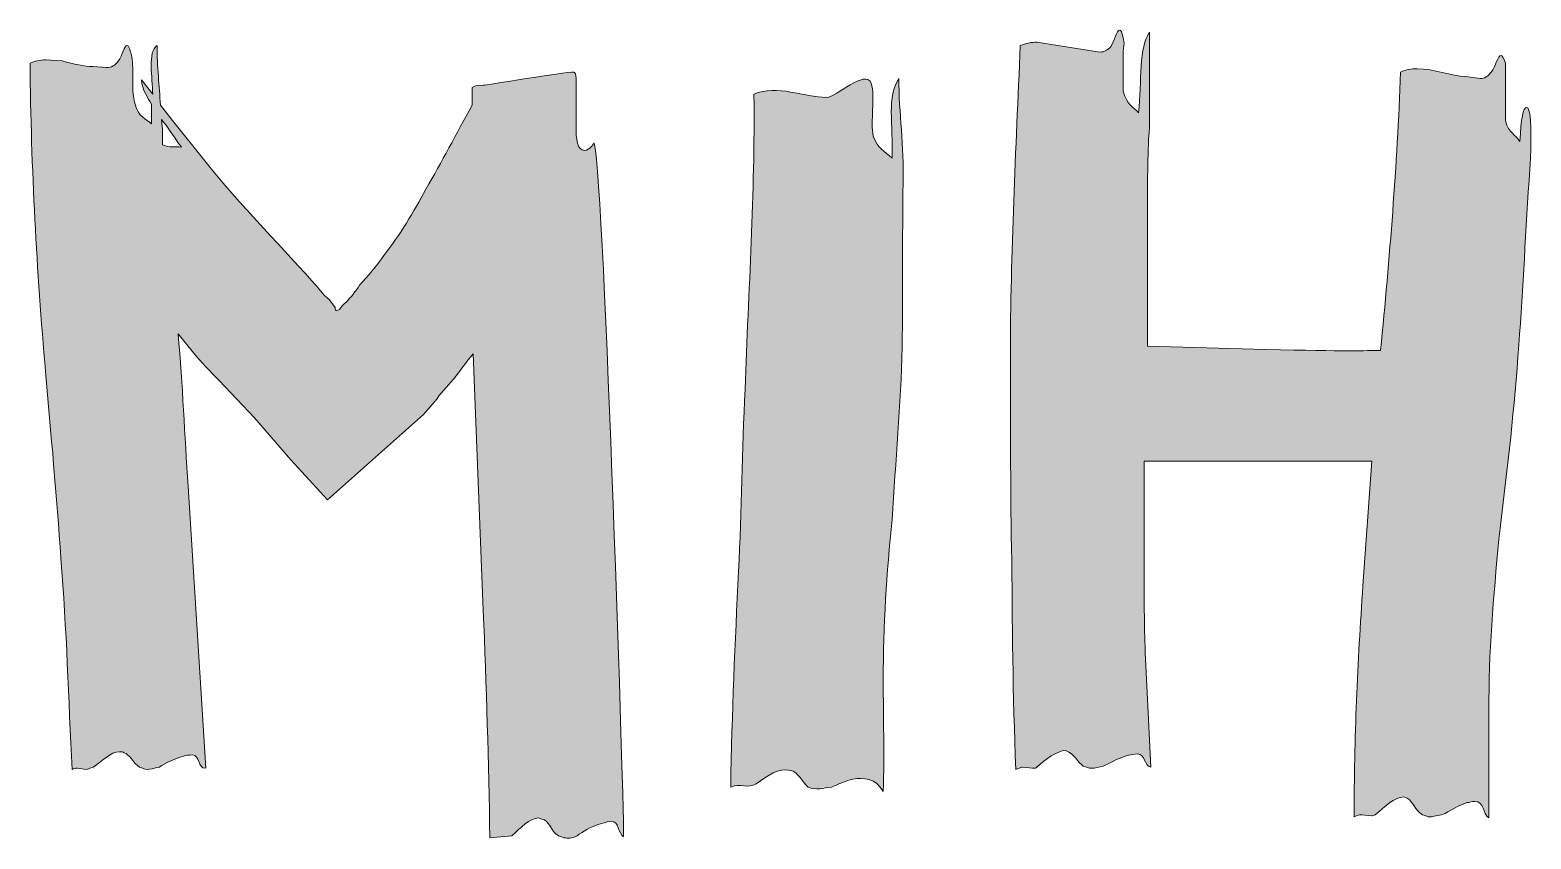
# Model space of a CAD drawing. Header units: inches. Extents: x -2159 to 3042, y -1353 to -29.
# Drawn here: x -2159.1 to -1964.7, y -1000 to -895.2 of the extents above; entities that cross this region are included whole.
import ezdxf

# ---------------------------------------------------------------- set-up
doc = ezdxf.new("R2010")
doc.units = ezdxf.units.IN
doc.header["$MEASUREMENT"] = 0
doc.layers.add('Layer 1', color=7, linetype='Continuous')

# ---------------------------------------------------------------- blocks, each defined once
blk = doc.blocks.new('block 76')
at = {"layer": 'Layer 1', "true_color": 0xffffff}
h = blk.add_hatch(color=7, dxfattribs=at)
h.dxf.hatch_style = 2
edge = h.paths.add_edge_path()
edge.add_spline(control_points=[(-1965.27, -905.24), (-1965.7, -905.24), (-1965.99, -906.67), (-1966.13, -909.68), (-1966.7, -908.68), (-1967.56, -908.68), (-1967.99, -906.96), (-1967.99, -906.96), (-1967.99, -899.52), (-1967.99, -899.52), (-1968.28, -898.8), (-1968.42, -898.51), (-1968.56, -898.51), (-1968.99, -898.51), (-1969.28, -899.94), (-1969.85, -900.66), (-1970.28, -901.23), (-1970.71, -901.52), (-1971.28, -901.52), (-1971.28, -901.52), (-1973.14, -901.23), (-1973.14, -901.23), (-1975.01, -901.23), (-1977.3, -900.23), (-1979.44, -900.23), (-1980.16, -900.23), (-1980.88, -900.37), (-1981.59, -900.66), (-1982.02, -912.83), (-1983.02, -924.71), (-1984.17, -936.73), (-1986.31, -936.73), (-1988.32, -936.88), (-1999.06, -936.59), (-1999.06, -936.59), (-2014.37, -936.16), (-2014.37, -936.16), (-2014.37, -936.16), (-2014.37, -920.27), (-2014.37, -920.27), (-2014.37, -916.41), (-2014.37, -912.97), (-2014.23, -909.39), (-2014.09, -908.1), (-2014.09, -906.96), (-2014.09, -905.67), (-2014.09, -905.67), (-2014.09, -895.51), (-2014.09, -895.51), (-2015.52, -897.37), (-2015.09, -901.81), (-2015.52, -905.96), (-2016.09, -905.24), (-2017.09, -904.95), (-2017.52, -903.09), (-2017.52, -903.09), (-2017.52, -897.94), (-2017.52, -897.94), (-2017.52, -897.94), (-2017.38, -896.94), (-2017.38, -896.94), (-2017.38, -896.94), (-2017.52, -896.22), (-2017.52, -896.22), (-2017.67, -895.51), (-2017.81, -895.22), (-2017.95, -895.22), (-2018.38, -895.22), (-2018.67, -896.65), (-2019.1, -897.37), (-2019.53, -897.8), (-2019.96, -898.08), (-2020.53, -898.08), (-2020.53, -898.08), (-2028.69, -896.8), (-2028.69, -896.8), (-2029.4, -896.8), (-2030.12, -896.94), (-2030.84, -897.22), (-2031.41, -910.82), (-2032.12, -924.14), (-2032.12, -937.45), (-2032.12, -945.9), (-2032.12, -954.06), (-2031.98, -962.22), (-2031.84, -971.95), (-2031.84, -981.4), (-2031.41, -990.99), (-2030.98, -990.85), (-2030.69, -990.7), (-2030.55, -990.7), (-2030.55, -990.7), (-2029.26, -990.85), (-2029.26, -990.85), (-2028.98, -990.85), (-2028.83, -990.85), (-2028.69, -990.7), (-2027.54, -989.7), (-2026.11, -988.56), (-2024.97, -988.56), (-2023.82, -988.99), (-2023.39, -990.13), (-2022.68, -990.56), (-2022.25, -990.7), (-2021.96, -990.85), (-2021.67, -990.85), (-2021.1, -990.85), (-2020.67, -990.7), (-2020.1, -990.56), (-2019.67, -990.42), (-2017.38, -988.99), (-2015.66, -988.99), (-2014.66, -988.99), (-2014.8, -990.56), (-2013.94, -990.7), (-2013.94, -990.7), (-2014.66, -975.82), (-2014.66, -975.82), (-2014.8, -972.24), (-2014.8, -968.66), (-2014.8, -965.08), (-2014.8, -965.08), (-2014.8, -951.05), (-2014.8, -951.05), (-2014.8, -951.05), (-1985.31, -951.05), (-1985.31, -951.05), (-1985.31, -951.05), (-1986.46, -967.23), (-1986.46, -967.23), (-1987.17, -977.1), (-1987.6, -986.98), (-1987.6, -997.15), (-1987.46, -997), (-1987.03, -996.86), (-1986.6, -996.86), (-1986.6, -996.86), (-1985.31, -997), (-1985.31, -997), (-1985.17, -997), (-1985.03, -997), (-1984.88, -996.86), (-1983.59, -995.86), (-1982.45, -994.57), (-1981.16, -994.57), (-1981.16, -994.57), (-1980.73, -994.71), (-1980.73, -994.71), (-1980.02, -995.14), (-1979.73, -996.29), (-1978.73, -996.86), (-1978.3, -997), (-1978.01, -997.15), (-1977.87, -997.15), (-1977.58, -997.15), (-1977.01, -997), (-1976.29, -996.86), (-1975.86, -996.86), (-1974.58, -995.86), (-1973, -995.29), (-1972.57, -995.29), (-1972.43, -995.14), (-1972, -995.14), (-1970.71, -995.14), (-1971, -996.72), (-1970.14, -997.29), (-1970.14, -997.29), (-1970.14, -981.97), (-1970.14, -981.97), (-1970.14, -974.53), (-1969.42, -967.23), (-1968.71, -959.78), (-1967.7, -951.77), (-1966.85, -944.18), (-1966.27, -936.02), (-1965.7, -928.58), (-1965.41, -921.13), (-1964.84, -913.26), (-1964.84, -912.83), (-1964.7, -911.4), (-1964.7, -909.82), (-1964.7, -906.82), (-1964.84, -905.24), (-1965.27, -905.24)], knot_values=[0, 0, 0, 0, 1, 1, 1, 2, 2, 2, 3, 3, 3, 4, 4, 4, 5, 5, 5, 6, 6, 6, 7, 7, 7, 8, 8, 8, 9, 9, 9, 10, 10, 10, 11, 11, 11, 12, 12, 12, 13, 13, 13, 14, 14, 14, 15, 15, 15, 16, 16, 16, 17, 17, 17, 18, 18, 18, 19, 19, 19, 20, 20, 20, 21, 21, 21, 22, 22, 22, 23, 23, 23, 24, 24, 24, 25, 25, 25, 26, 26, 26, 27, 27, 27, 28, 28, 28, 29, 29, 29, 30, 30, 30, 31, 31, 31, 32, 32, 32, 33, 33, 33, 34, 34, 34, 35, 35, 35, 36, 36, 36, 37, 37, 37, 38, 38, 38, 39, 39, 39, 40, 40, 40, 41, 41, 41, 42, 42, 42, 43, 43, 43, 44, 44, 44, 45, 45, 45, 46, 46, 46, 47, 47, 47, 48, 48, 48, 49, 49, 49, 50, 50, 50, 51, 51, 51, 52, 52, 52, 53, 53, 53, 54, 54, 54, 55, 55, 55, 56, 56, 56, 57, 57, 57, 58, 58, 58, 59, 59, 59, 60, 60, 60, 61, 61, 61, 61], degree=3, periodic=1)
h = blk.add_hatch(color=7, dxfattribs=at)
h.dxf.hatch_style = 2
edge = h.paths.add_edge_path()
edge.add_spline(control_points=[(-2087.24, -910.82), (-2088.24, -910.82), (-2088.38, -909.39), (-2088.38, -907.53), (-2088.38, -907.53), (-2088.38, -901.52), (-2088.38, -901.52), (-2088.38, -900.95), (-2088.52, -900.66), (-2088.67, -900.66), (-2089.81, -900.66), (-2100.12, -902.38), (-2100.41, -902.38), (-2101.41, -902.38), (-2101.41, -902.52), (-2101.84, -902.66), (-2101.84, -902.66), (-2101.84, -904.95), (-2101.84, -904.95), (-2103.99, -908.82), (-2105.7, -912.26), (-2107.85, -915.83), (-2109.42, -918.84), (-2111.14, -921.7), (-2113.29, -924.42), (-2114.29, -926), (-2115.29, -927), (-2116.44, -928.29), (-2116.87, -929.01), (-2117.44, -929.72), (-2117.87, -930.15), (-2117.87, -930.15), (-2118.73, -931.01), (-2118.73, -931.01), (-2118.73, -931.01), (-2119.02, -931.44), (-2119.02, -931.44), (-2119.02, -931.44), (-2119.45, -931.58), (-2119.45, -931.58), (-2119.45, -931.44), (-2119.59, -931.58), (-2119.59, -931.15), (-2119.59, -931.15), (-2120.3, -930.15), (-2120.3, -930.15), (-2121.31, -929.43), (-2121.59, -928.72), (-2122.59, -927.72), (-2127.32, -922.42), (-2132.19, -917.55), (-2136.62, -911.97), (-2136.62, -911.97), (-2140.63, -906.96), (-2140.63, -906.96), (-2140.63, -906.96), (-2142.21, -904.95), (-2142.21, -904.95), (-2142.35, -902.52), (-2142.64, -899.94), (-2142.64, -897.22), (-2143.92, -898.08), (-2143.21, -901.38), (-2143.21, -903.52), (-2143.21, -903.52), (-2144.64, -901.66), (-2144.64, -901.66), (-2144.64, -902.95), (-2143.78, -904.1), (-2143.35, -904.81), (-2143.35, -904.81), (-2143.35, -907.39), (-2143.35, -907.39), (-2144.07, -906.67), (-2145.07, -906.53), (-2145.5, -904.81), (-2145.64, -904.1), (-2145.79, -903.52), (-2145.79, -902.52), (-2145.79, -902.52), (-2145.79, -900.66), (-2145.79, -900.66), (-2145.79, -899.37), (-2145.93, -898.51), (-2146.07, -898.08), (-2146.21, -897.51), (-2146.36, -897.22), (-2146.5, -897.22), (-2146.93, -897.22), (-2147.07, -898.51), (-2147.65, -899.23), (-2148.08, -899.8), (-2148.51, -900.09), (-2149.22, -900.09), (-2149.22, -900.09), (-2150.94, -899.94), (-2150.94, -899.94), (-2152.08, -899.94), (-2153.37, -899.66), (-2154.95, -899.23), (-2154.95, -899.23), (-2157.09, -899.09), (-2157.09, -899.09), (-2157.81, -899.09), (-2158.53, -899.23), (-2159.1, -899.52), (-2158.96, -913.26), (-2158.24, -926.43), (-2157.09, -939.45), (-2156.38, -947.47), (-2155.66, -955.63), (-2155.09, -963.65), (-2154.38, -972.81), (-2154.09, -981.83), (-2153.66, -990.99), (-2153.52, -990.85), (-2153.23, -990.85), (-2152.94, -990.85), (-2152.94, -990.85), (-2151.8, -990.99), (-2151.8, -990.99), (-2151.66, -990.99), (-2151.37, -990.85), (-2150.94, -990.7), (-2149.79, -989.99), (-2148.65, -988.7), (-2147.5, -988.7), (-2147.22, -988.7), (-2147.07, -988.7), (-2146.93, -988.84), (-2146.21, -988.99), (-2145.64, -990.28), (-2144.93, -990.7), (-2144.5, -990.85), (-2144.21, -990.99), (-2143.92, -990.99), (-2143.64, -990.99), (-2143.07, -990.85), (-2142.35, -990.7), (-2142.21, -990.56), (-2140.78, -989.7), (-2139.2, -989.27), (-2138.91, -989.13), (-2138.49, -989.13), (-2138.06, -989.13), (-2137.05, -989.13), (-2137.48, -990.85), (-2136.34, -990.85), (-2136.34, -990.85), (-2138.63, -954.34), (-2138.63, -954.34), (-2139.06, -947.61), (-2139.34, -941.32), (-2139.92, -934.59), (-2139.92, -934.59), (-2137.91, -937.02), (-2137.91, -937.02), (-2136.91, -938.31), (-2135.77, -939.45), (-2134.62, -940.6), (-2134.62, -940.6), (-2130.04, -945.47), (-2130.04, -945.47), (-2130.04, -945.47), (-2125.31, -950.91), (-2125.31, -950.91), (-2125.31, -950.91), (-2120.59, -956.06), (-2120.59, -956.06), (-2120.59, -956.06), (-2108.14, -945.04), (-2108.14, -945.04), (-2108.14, -945.04), (-2106.42, -943.03), (-2106.42, -943.03), (-2106.42, -943.03), (-2106.13, -942.61), (-2106.13, -942.61), (-2106.13, -942.61), (-2104.27, -940.46), (-2104.27, -940.46), (-2103.27, -939.31), (-2102.7, -938.31), (-2101.69, -937.16), (-2101.69, -937.16), (-2100.41, -970.38), (-2100.41, -970.38), (-2099.98, -980.11), (-2099.69, -990.13), (-2099.55, -999.87), (-2099.55, -999.87), (-2096.68, -999.58), (-2096.68, -999.58), (-2095.54, -998.58), (-2094.39, -997.29), (-2093.25, -997.29), (-2093.25, -997.29), (-2092.82, -997.43), (-2092.82, -997.43), (-2091.82, -997.58), (-2091.67, -999.01), (-2090.67, -999.58), (-2090.24, -999.72), (-2089.96, -999.87), (-2089.81, -999.87), (-2089.53, -999.87), (-2088.95, -1000.01), (-2088.24, -999.58), (-2087.52, -999.15), (-2086.66, -998.43), (-2085.09, -998.01), (-2084.51, -997.86), (-2084.09, -997.72), (-2083.8, -997.72), (-2082.8, -997.72), (-2082.94, -999.29), (-2082.22, -999.72), (-2082.22, -993.42), (-2084.94, -910.25), (-2086.09, -909.82), (-2085.95, -909.82), (-2086.66, -910.82), (-2087.24, -910.82)], knot_values=[0, 0, 0, 0, 1, 1, 1, 2, 2, 2, 3, 3, 3, 4, 4, 4, 5, 5, 5, 6, 6, 6, 7, 7, 7, 8, 8, 8, 9, 9, 9, 10, 10, 10, 11, 11, 11, 12, 12, 12, 13, 13, 13, 14, 14, 14, 15, 15, 15, 16, 16, 16, 17, 17, 17, 18, 18, 18, 19, 19, 19, 20, 20, 20, 21, 21, 21, 22, 22, 22, 23, 23, 23, 24, 24, 24, 25, 25, 25, 26, 26, 26, 27, 27, 27, 28, 28, 28, 29, 29, 29, 30, 30, 30, 31, 31, 31, 32, 32, 32, 33, 33, 33, 34, 34, 34, 35, 35, 35, 36, 36, 36, 37, 37, 37, 38, 38, 38, 39, 39, 39, 40, 40, 40, 41, 41, 41, 42, 42, 42, 43, 43, 43, 44, 44, 44, 45, 45, 45, 46, 46, 46, 47, 47, 47, 48, 48, 48, 49, 49, 49, 50, 50, 50, 51, 51, 51, 52, 52, 52, 53, 53, 53, 54, 54, 54, 55, 55, 55, 56, 56, 56, 57, 57, 57, 58, 58, 58, 59, 59, 59, 60, 60, 60, 61, 61, 61, 62, 62, 62, 63, 63, 63, 64, 64, 64, 65, 65, 65, 66, 66, 66, 67, 67, 67, 68, 68, 68, 69, 69, 69, 70, 70, 70, 71, 71, 71, 72, 72, 72, 73, 73, 73, 74, 74, 74, 74], degree=3, periodic=1)
edge = h.paths.add_edge_path()
edge.add_spline(control_points=[(-2141.92, -910.11), (-2141.92, -908.82), (-2141.92, -908.1), (-2142.06, -906.82), (-2141.2, -907.82), (-2140.78, -908.68), (-2139.49, -910.39), (-2140.49, -910.25), (-2140.92, -910.54), (-2141.92, -910.11)], knot_values=[0, 0, 0, 0, 1, 1, 1, 2, 2, 2, 3, 3, 3, 3], degree=3, periodic=1)
h = blk.add_hatch(color=7, dxfattribs=at)
h.dxf.hatch_style = 2
edge = h.paths.add_edge_path()
edge.add_spline(control_points=[(-2047.44, -911.83), (-2048.44, -910.82), (-2049.3, -910.68), (-2049.88, -908.96), (-2050.3, -907.1), (-2049.59, -903.95), (-2050.16, -902.09), (-2050.88, -900.23), (-2054.74, -903.95), (-2055.89, -903.95), (-2058.89, -903.95), (-2062.33, -902.23), (-2065.34, -903.52), (-2065.34, -903.52), (-2065.34, -903.67), (-2065.34, -903.67), (-2065.19, -916.26), (-2066.05, -929.01), (-2066.48, -941.75), (-2066.91, -949.76), (-2066.91, -957.35), (-2067.34, -965.37), (-2067.77, -974.53), (-2068.2, -983.69), (-2068.34, -993.28), (-2067.2, -992.71), (-2066.05, -993.57), (-2065.05, -992.85), (-2063.47, -991.85), (-2062.19, -990.7), (-2060.61, -991.13), (-2059.61, -991.28), (-2059.04, -992.71), (-2058.32, -993.28), (-2057.32, -993.71), (-2056.32, -993.42), (-2055.31, -993.28), (-2054.89, -993.28), (-2050.59, -990.42), (-2048.59, -993.85), (-2048.44, -988.84), (-2048.59, -984.41), (-2048.59, -979.4), (-2048.59, -972.38), (-2048.16, -965.51), (-2047.44, -958.64), (-2047.01, -951.05), (-2046.3, -943.75), (-2046.15, -936.31), (-2046.01, -929.01), (-2046.15, -922.28), (-2046.01, -914.98), (-2045.87, -910.25), (-2046.58, -905.96), (-2046.58, -901.52), (-2048.16, -903.81), (-2047.3, -907.39), (-2047.44, -911.83)], knot_values=[0, 0, 0, 0, 1, 1, 1, 2, 2, 2, 3, 3, 3, 4, 4, 4, 5, 5, 5, 6, 6, 6, 7, 7, 7, 8, 8, 8, 9, 9, 9, 10, 10, 10, 11, 11, 11, 12, 12, 12, 13, 13, 13, 14, 14, 14, 15, 15, 15, 16, 16, 16, 17, 17, 17, 18, 18, 18, 19, 19, 19, 19], degree=3, periodic=1)
at = {"layer": 'Layer 1', "lineweight": 0}
for points, knots in [([(-1965.27, -905.24), (-1965.7, -905.24), (-1965.99, -906.67), (-1966.13, -909.68), (-1966.7, -908.68), (-1967.56, -908.68), (-1967.99, -906.96), (-1967.99, -906.96), (-1967.99, -899.52), (-1967.99, -899.52), (-1968.28, -898.8), (-1968.42, -898.51), (-1968.56, -898.51), (-1968.99, -898.51), (-1969.28, -899.94), (-1969.85, -900.66), (-1970.28, -901.23), (-1970.71, -901.52), (-1971.28, -901.52), (-1971.28, -901.52), (-1973.14, -901.23), (-1973.14, -901.23), (-1975.01, -901.23), (-1977.3, -900.23), (-1979.44, -900.23), (-1980.16, -900.23), (-1980.88, -900.37), (-1981.59, -900.66), (-1982.02, -912.83), (-1983.02, -924.71), (-1984.17, -936.73), (-1986.31, -936.73), (-1988.32, -936.88), (-1999.06, -936.59), (-1999.06, -936.59), (-2014.37, -936.16), (-2014.37, -936.16), (-2014.37, -936.16), (-2014.37, -920.27), (-2014.37, -920.27), (-2014.37, -916.41), (-2014.37, -912.97), (-2014.23, -909.39), (-2014.09, -908.1), (-2014.09, -906.96), (-2014.09, -905.67), (-2014.09, -905.67), (-2014.09, -895.51), (-2014.09, -895.51), (-2015.52, -897.37), (-2015.09, -901.81), (-2015.52, -905.96), (-2016.09, -905.24), (-2017.09, -904.95), (-2017.52, -903.09), (-2017.52, -903.09), (-2017.52, -897.94), (-2017.52, -897.94), (-2017.52, -897.94), (-2017.38, -896.94), (-2017.38, -896.94), (-2017.38, -896.94), (-2017.52, -896.22), (-2017.52, -896.22), (-2017.67, -895.51), (-2017.81, -895.22), (-2017.95, -895.22), (-2018.38, -895.22), (-2018.67, -896.65), (-2019.1, -897.37), (-2019.53, -897.8), (-2019.96, -898.08), (-2020.53, -898.08), (-2020.53, -898.08), (-2028.69, -896.8), (-2028.69, -896.8), (-2029.4, -896.8), (-2030.12, -896.94), (-2030.84, -897.22), (-2031.41, -910.82), (-2032.12, -924.14), (-2032.12, -937.45), (-2032.12, -945.9), (-2032.12, -954.06), (-2031.98, -962.22), (-2031.84, -971.95), (-2031.84, -981.4), (-2031.41, -990.99), (-2030.98, -990.85), (-2030.69, -990.7), (-2030.55, -990.7), (-2030.55, -990.7), (-2029.26, -990.85), (-2029.26, -990.85), (-2028.98, -990.85), (-2028.83, -990.85), (-2028.69, -990.7), (-2027.54, -989.7), (-2026.11, -988.56), (-2024.97, -988.56), (-2023.82, -988.99), (-2023.39, -990.13), (-2022.68, -990.56), (-2022.25, -990.7), (-2021.96, -990.85), (-2021.67, -990.85), (-2021.1, -990.85), (-2020.67, -990.7), (-2020.1, -990.56), (-2019.67, -990.42), (-2017.38, -988.99), (-2015.66, -988.99), (-2014.66, -988.99), (-2014.8, -990.56), (-2013.94, -990.7), (-2013.94, -990.7), (-2014.66, -975.82), (-2014.66, -975.82), (-2014.8, -972.24), (-2014.8, -968.66), (-2014.8, -965.08), (-2014.8, -965.08), (-2014.8, -951.05), (-2014.8, -951.05), (-2014.8, -951.05), (-1985.31, -951.05), (-1985.31, -951.05), (-1985.31, -951.05), (-1986.46, -967.23), (-1986.46, -967.23), (-1987.17, -977.1), (-1987.6, -986.98), (-1987.6, -997.15), (-1987.46, -997), (-1987.03, -996.86), (-1986.6, -996.86), (-1986.6, -996.86), (-1985.31, -997), (-1985.31, -997), (-1985.17, -997), (-1985.03, -997), (-1984.88, -996.86), (-1983.59, -995.86), (-1982.45, -994.57), (-1981.16, -994.57), (-1981.16, -994.57), (-1980.73, -994.71), (-1980.73, -994.71), (-1980.02, -995.14), (-1979.73, -996.29), (-1978.73, -996.86), (-1978.3, -997), (-1978.01, -997.15), (-1977.87, -997.15), (-1977.58, -997.15), (-1977.01, -997), (-1976.29, -996.86), (-1975.86, -996.86), (-1974.58, -995.86), (-1973, -995.29), (-1972.57, -995.29), (-1972.43, -995.14), (-1972, -995.14), (-1970.71, -995.14), (-1971, -996.72), (-1970.14, -997.29), (-1970.14, -997.29), (-1970.14, -981.97), (-1970.14, -981.97), (-1970.14, -974.53), (-1969.42, -967.23), (-1968.71, -959.78), (-1967.7, -951.77), (-1966.85, -944.18), (-1966.27, -936.02), (-1965.7, -928.58), (-1965.41, -921.13), (-1964.84, -913.26), (-1964.84, -912.83), (-1964.7, -911.4), (-1964.7, -909.82), (-1964.7, -906.82), (-1964.84, -905.24), (-1965.27, -905.24)], [0, 0, 0, 0, 1, 1, 1, 2, 2, 2, 3, 3, 3, 4, 4, 4, 5, 5, 5, 6, 6, 6, 7, 7, 7, 8, 8, 8, 9, 9, 9, 10, 10, 10, 11, 11, 11, 12, 12, 12, 13, 13, 13, 14, 14, 14, 15, 15, 15, 16, 16, 16, 17, 17, 17, 18, 18, 18, 19, 19, 19, 20, 20, 20, 21, 21, 21, 22, 22, 22, 23, 23, 23, 24, 24, 24, 25, 25, 25, 26, 26, 26, 27, 27, 27, 28, 28, 28, 29, 29, 29, 30, 30, 30, 31, 31, 31, 32, 32, 32, 33, 33, 33, 34, 34, 34, 35, 35, 35, 36, 36, 36, 37, 37, 37, 38, 38, 38, 39, 39, 39, 40, 40, 40, 41, 41, 41, 42, 42, 42, 43, 43, 43, 44, 44, 44, 45, 45, 45, 46, 46, 46, 47, 47, 47, 48, 48, 48, 49, 49, 49, 50, 50, 50, 51, 51, 51, 52, 52, 52, 53, 53, 53, 54, 54, 54, 55, 55, 55, 56, 56, 56, 57, 57, 57, 58, 58, 58, 59, 59, 59, 60, 60, 60, 61, 61, 61, 61]), ([(-2087.24, -910.82), (-2088.24, -910.82), (-2088.38, -909.39), (-2088.38, -907.53), (-2088.38, -907.53), (-2088.38, -901.52), (-2088.38, -901.52), (-2088.38, -900.95), (-2088.52, -900.66), (-2088.67, -900.66), (-2089.81, -900.66), (-2100.12, -902.38), (-2100.41, -902.38), (-2101.41, -902.38), (-2101.41, -902.52), (-2101.84, -902.66), (-2101.84, -902.66), (-2101.84, -904.95), (-2101.84, -904.95), (-2103.99, -908.82), (-2105.7, -912.26), (-2107.85, -915.83), (-2109.42, -918.84), (-2111.14, -921.7), (-2113.29, -924.42), (-2114.29, -926), (-2115.29, -927), (-2116.44, -928.29), (-2116.87, -929.01), (-2117.44, -929.72), (-2117.87, -930.15), (-2117.87, -930.15), (-2118.73, -931.01), (-2118.73, -931.01), (-2118.73, -931.01), (-2119.02, -931.44), (-2119.02, -931.44), (-2119.02, -931.44), (-2119.45, -931.58), (-2119.45, -931.58), (-2119.45, -931.44), (-2119.59, -931.58), (-2119.59, -931.15), (-2119.59, -931.15), (-2120.3, -930.15), (-2120.3, -930.15), (-2121.31, -929.43), (-2121.59, -928.72), (-2122.59, -927.72), (-2127.32, -922.42), (-2132.19, -917.55), (-2136.62, -911.97), (-2136.62, -911.97), (-2140.63, -906.96), (-2140.63, -906.96), (-2140.63, -906.96), (-2142.21, -904.95), (-2142.21, -904.95), (-2142.35, -902.52), (-2142.64, -899.94), (-2142.64, -897.22), (-2143.92, -898.08), (-2143.21, -901.38), (-2143.21, -903.52), (-2143.21, -903.52), (-2144.64, -901.66), (-2144.64, -901.66), (-2144.64, -902.95), (-2143.78, -904.1), (-2143.35, -904.81), (-2143.35, -904.81), (-2143.35, -907.39), (-2143.35, -907.39), (-2144.07, -906.67), (-2145.07, -906.53), (-2145.5, -904.81), (-2145.64, -904.1), (-2145.79, -903.52), (-2145.79, -902.52), (-2145.79, -902.52), (-2145.79, -900.66), (-2145.79, -900.66), (-2145.79, -899.37), (-2145.93, -898.51), (-2146.07, -898.08), (-2146.21, -897.51), (-2146.36, -897.22), (-2146.5, -897.22), (-2146.93, -897.22), (-2147.07, -898.51), (-2147.65, -899.23), (-2148.08, -899.8), (-2148.51, -900.09), (-2149.22, -900.09), (-2149.22, -900.09), (-2150.94, -899.94), (-2150.94, -899.94), (-2152.08, -899.94), (-2153.37, -899.66), (-2154.95, -899.23), (-2154.95, -899.23), (-2157.09, -899.09), (-2157.09, -899.09), (-2157.81, -899.09), (-2158.53, -899.23), (-2159.1, -899.52), (-2158.96, -913.26), (-2158.24, -926.43), (-2157.09, -939.45), (-2156.38, -947.47), (-2155.66, -955.63), (-2155.09, -963.65), (-2154.38, -972.81), (-2154.09, -981.83), (-2153.66, -990.99), (-2153.52, -990.85), (-2153.23, -990.85), (-2152.94, -990.85), (-2152.94, -990.85), (-2151.8, -990.99), (-2151.8, -990.99), (-2151.66, -990.99), (-2151.37, -990.85), (-2150.94, -990.7), (-2149.79, -989.99), (-2148.65, -988.7), (-2147.5, -988.7), (-2147.22, -988.7), (-2147.07, -988.7), (-2146.93, -988.84), (-2146.21, -988.99), (-2145.64, -990.28), (-2144.93, -990.7), (-2144.5, -990.85), (-2144.21, -990.99), (-2143.92, -990.99), (-2143.64, -990.99), (-2143.07, -990.85), (-2142.35, -990.7), (-2142.21, -990.56), (-2140.78, -989.7), (-2139.2, -989.27), (-2138.91, -989.13), (-2138.49, -989.13), (-2138.06, -989.13), (-2137.05, -989.13), (-2137.48, -990.85), (-2136.34, -990.85), (-2136.34, -990.85), (-2138.63, -954.34), (-2138.63, -954.34), (-2139.06, -947.61), (-2139.34, -941.32), (-2139.92, -934.59), (-2139.92, -934.59), (-2137.91, -937.02), (-2137.91, -937.02), (-2136.91, -938.31), (-2135.77, -939.45), (-2134.62, -940.6), (-2134.62, -940.6), (-2130.04, -945.47), (-2130.04, -945.47), (-2130.04, -945.47), (-2125.31, -950.91), (-2125.31, -950.91), (-2125.31, -950.91), (-2120.59, -956.06), (-2120.59, -956.06), (-2120.59, -956.06), (-2108.14, -945.04), (-2108.14, -945.04), (-2108.14, -945.04), (-2106.42, -943.03), (-2106.42, -943.03), (-2106.42, -943.03), (-2106.13, -942.61), (-2106.13, -942.61), (-2106.13, -942.61), (-2104.27, -940.46), (-2104.27, -940.46), (-2103.27, -939.31), (-2102.7, -938.31), (-2101.69, -937.16), (-2101.69, -937.16), (-2100.41, -970.38), (-2100.41, -970.38), (-2099.98, -980.11), (-2099.69, -990.13), (-2099.55, -999.87), (-2099.55, -999.87), (-2096.68, -999.58), (-2096.68, -999.58), (-2095.54, -998.58), (-2094.39, -997.29), (-2093.25, -997.29), (-2093.25, -997.29), (-2092.82, -997.43), (-2092.82, -997.43), (-2091.82, -997.58), (-2091.67, -999.01), (-2090.67, -999.58), (-2090.24, -999.72), (-2089.96, -999.87), (-2089.81, -999.87), (-2089.53, -999.87), (-2088.95, -1000.01), (-2088.24, -999.58), (-2087.52, -999.15), (-2086.66, -998.43), (-2085.09, -998.01), (-2084.51, -997.86), (-2084.09, -997.72), (-2083.8, -997.72), (-2082.8, -997.72), (-2082.94, -999.29), (-2082.22, -999.72), (-2082.22, -993.42), (-2084.94, -910.25), (-2086.09, -909.82), (-2085.95, -909.82), (-2086.66, -910.82), (-2087.24, -910.82)], [0, 0, 0, 0, 1, 1, 1, 2, 2, 2, 3, 3, 3, 4, 4, 4, 5, 5, 5, 6, 6, 6, 7, 7, 7, 8, 8, 8, 9, 9, 9, 10, 10, 10, 11, 11, 11, 12, 12, 12, 13, 13, 13, 14, 14, 14, 15, 15, 15, 16, 16, 16, 17, 17, 17, 18, 18, 18, 19, 19, 19, 20, 20, 20, 21, 21, 21, 22, 22, 22, 23, 23, 23, 24, 24, 24, 25, 25, 25, 26, 26, 26, 27, 27, 27, 28, 28, 28, 29, 29, 29, 30, 30, 30, 31, 31, 31, 32, 32, 32, 33, 33, 33, 34, 34, 34, 35, 35, 35, 36, 36, 36, 37, 37, 37, 38, 38, 38, 39, 39, 39, 40, 40, 40, 41, 41, 41, 42, 42, 42, 43, 43, 43, 44, 44, 44, 45, 45, 45, 46, 46, 46, 47, 47, 47, 48, 48, 48, 49, 49, 49, 50, 50, 50, 51, 51, 51, 52, 52, 52, 53, 53, 53, 54, 54, 54, 55, 55, 55, 56, 56, 56, 57, 57, 57, 58, 58, 58, 59, 59, 59, 60, 60, 60, 61, 61, 61, 62, 62, 62, 63, 63, 63, 64, 64, 64, 65, 65, 65, 66, 66, 66, 67, 67, 67, 68, 68, 68, 69, 69, 69, 70, 70, 70, 71, 71, 71, 72, 72, 72, 73, 73, 73, 74, 74, 74, 74]), ([(-2047.44, -911.83), (-2048.44, -910.82), (-2049.3, -910.68), (-2049.88, -908.96), (-2050.3, -907.1), (-2049.59, -903.95), (-2050.16, -902.09), (-2050.88, -900.23), (-2054.74, -903.95), (-2055.89, -903.95), (-2058.89, -903.95), (-2062.33, -902.23), (-2065.34, -903.52), (-2065.34, -903.52), (-2065.34, -903.67), (-2065.34, -903.67), (-2065.19, -916.26), (-2066.05, -929.01), (-2066.48, -941.75), (-2066.91, -949.76), (-2066.91, -957.35), (-2067.34, -965.37), (-2067.77, -974.53), (-2068.2, -983.69), (-2068.34, -993.28), (-2067.2, -992.71), (-2066.05, -993.57), (-2065.05, -992.85), (-2063.47, -991.85), (-2062.19, -990.7), (-2060.61, -991.13), (-2059.61, -991.28), (-2059.04, -992.71), (-2058.32, -993.28), (-2057.32, -993.71), (-2056.32, -993.42), (-2055.31, -993.28), (-2054.89, -993.28), (-2050.59, -990.42), (-2048.59, -993.85), (-2048.44, -988.84), (-2048.59, -984.41), (-2048.59, -979.4), (-2048.59, -972.38), (-2048.16, -965.51), (-2047.44, -958.64), (-2047.01, -951.05), (-2046.3, -943.75), (-2046.15, -936.31), (-2046.01, -929.01), (-2046.15, -922.28), (-2046.01, -914.98), (-2045.87, -910.25), (-2046.58, -905.96), (-2046.58, -901.52), (-2048.16, -903.81), (-2047.3, -907.39), (-2047.44, -911.83)], [0, 0, 0, 0, 1, 1, 1, 2, 2, 2, 3, 3, 3, 4, 4, 4, 5, 5, 5, 6, 6, 6, 7, 7, 7, 8, 8, 8, 9, 9, 9, 10, 10, 10, 11, 11, 11, 12, 12, 12, 13, 13, 13, 14, 14, 14, 15, 15, 15, 16, 16, 16, 17, 17, 17, 18, 18, 18, 19, 19, 19, 19]), ([(-2141.92, -910.11), (-2141.92, -908.82), (-2141.92, -908.1), (-2142.06, -906.82), (-2141.2, -907.82), (-2140.78, -908.68), (-2139.49, -910.39), (-2140.49, -910.25), (-2140.92, -910.54), (-2141.92, -910.11)], [0, 0, 0, 0, 1, 1, 1, 2, 2, 2, 3, 3, 3, 3])]:
    blk.add_open_spline(points, degree=3, knots=knots, dxfattribs=at)

msp = doc.modelspace()

# ---------------------------------------------------------------- block references
at = {"layer": 'Layer 1'}
msp.add_blockref('block 76', (0, 0), dxfattribs=at)

doc.saveas('drawing.dxf')
